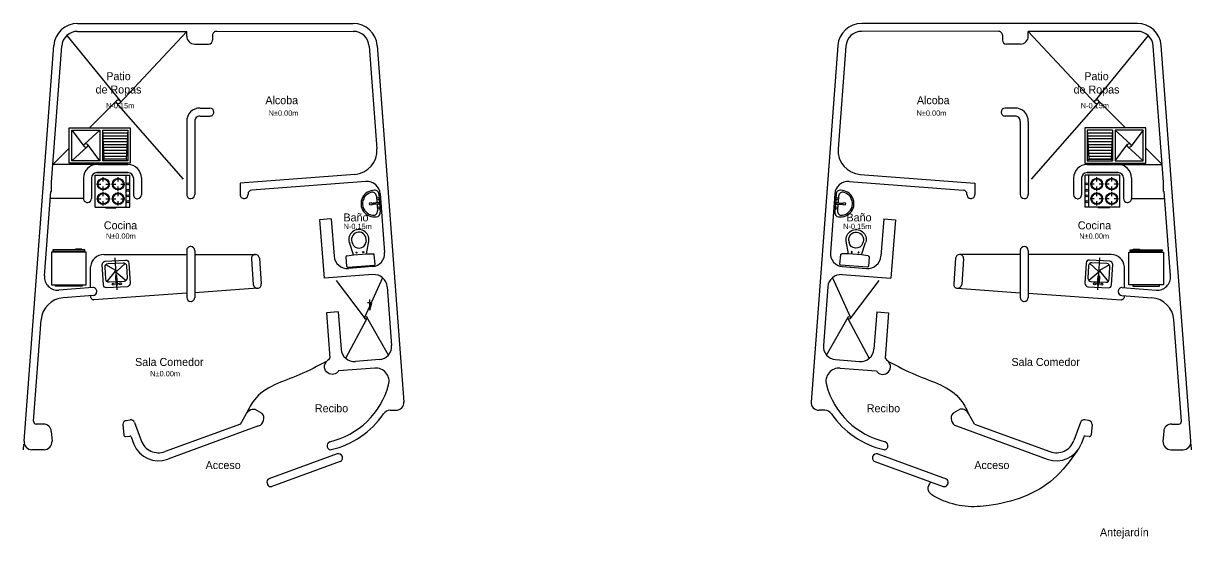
# Model space of a CAD drawing. Extents: x 132.5 to 215, y 54.5 to 129.7.
# Drawn here: x 139.1 to 160.99, y 54.49 to 64.16 of the extents above; entities that cross this region are included whole.
import ezdxf

# ---------------------------------------------------------------- set-up
doc = ezdxf.new("R2010")
doc.units = 0
doc.header["$LTSCALE"] = 0.06
doc.header["$MEASUREMENT"] = 0
doc.linetypes.add('ACAD_ISO02W100', pattern=[15, 12, -3])
doc.layers.get('0').update_dxf_attribs({"linetype": 'CONTINUOUS'})
for name, color, linetype in [('COTAS', 7, 'CONTINUOUS'), ('L01', 21, 'CONTINUOUS'), ('L02', 2, 'CONTINUOUS'), ('L025', 4, 'CONTINUOUS'), ('PROY', 9, 'ACAD_ISO02W100')]:
    doc.layers.add(name, color=color, linetype=linetype)
doc.styles.add('STYLE3', font='stylu.ttf')

# ---------------------------------------------------------------- blocks, each defined once
blk = doc.blocks.new('S-ROY-P')
for p, q in [((-0.2669999999999999, -0.03000000000000003), (-0.2669999999999999, -0.2018748631191696)), ((0.2470000000000001, -0.01000000000000001), (-0.2469999999999999, -0.01000000000000001)), ((0.2670000000000001, -0.2018748631191696), (0.2670000000000001, -0.03000000000000003)), ((-0.125, -0.234), (-0.2489623169017234, -0.2217783631223653)), ((-0.125, -0.234), (-0.1825178239378542, -0.4669306762310496)), ((0.125, -0.234), (-0.125, -0.234)), ((0.2489623169017237, -0.2217783631223653), (0.125, -0.234)), ((0.125, -0.234), (0.1825178239378538, -0.4669306762310498)), ((-0.1339758494862973, -0.478917198510026), (-0.1261226639662529, -0.4474869291554154)), ((0.1339758494862975, -0.478917198510026), (0.1261226639662532, -0.4474869291554154)), ((0.1261226639662525, -0.4474869291554155), (0.1261226611709769, -0.4474869179680743))]:
    blk.add_line(p, q)
for centre in [(-0.06499999999999972, -0.27), (0.06499999999999995, -0.27)]:
    blk.add_circle(centre, 0.01000000000000001)
for centre, radius, start, end in [((-0.2469999999999999, -0.03000000000000003), 0.02, 90, 180), ((-0.2469999999999999, -0.2018748631191696), 0.02, 180, 264.3693172423647), ((0.2470000000000001, -0.03000000000000003), 0.02, 0, 90), ((0.2470000000000001, -0.2018748631191696), 0.02, 275.6306827576353, 0), ((-2.220446049250313e-16, -0.479), 0.13, 90, 165.9712798204819), ((4.440892098500626e-16, -0.479), 0.13, 14.02872017951817, 90), ((-2.220446049250313e-16, -0.512), 0.1879999999999998, 166.1293684054919, 13.87063159450796), ((-2.220446049250313e-16, -0.512), 0.1379999999999998, 166.1293684054919, 270), ((4.440892098500626e-16, -0.512), 0.1379999999999998, 270.0000000000001, 13.8706315945081)]:
    blk.add_arc(centre, radius, start, end)
blk = doc.blocks.new('NEVERAP1')
for points in [[(-0.7845121450490993, 0.2830649351539343), (-0.800211414808075, 0.2830649351539343), (-0.800211414808075, 0.1454626379580901), (-0.7845121450490993, 0.1454626379580901)], [(-0.03305464811052161, 0.285092355238028), (0, 0.285092355238028), (0, -0.285092355238028), (-0.03305464811052872, -0.285092355238028)]]:
    blk.add_lwpolyline(points)
for points in [[(-0.7527613656146528, 0.3465921785283115), (-0.7845121450490993, 0.3465921785283115), (-0.7845121450490993, -0.3434078214716862), (-0.7527613656146528, -0.3434078214716862)], [(-0.03305464811052161, 0.3765921785283126), (-0.7347574039623694, 0.3765921785283126), (-0.7347574039623694, -0.3734078214716874), (-0.03305464811052161, -0.3734078214716874)]]:
    blk.add_lwpolyline(points, close=True)

msp = doc.modelspace()

# ---------------------------------------------------------------- hatches: boundary and pattern name
at = {"layer": 'L01'}
h = msp.add_hatch(dxfattribs=at)
h.set_pattern_fill('LINE', color=256, scale=0.01715377927859978, angle=1.90833280887811e-13, style=0)
h.set_pattern_definition([(1.895225444858798e-13, (26.17730833459352, 244.6143273216601), (-1.801531222523378e-16, 0.0544632492095543), [])])
h.paths.add_polyline_path([(141.0541975000488, 62.15585337445403), (140.5777036311987, 62.15585337445402), (140.6062932633298, 61.61265036396504), (141.0256078679178, 61.61265036396502)])
h = msp.add_hatch(dxfattribs=at)
h.set_pattern_fill('LINE', color=256, scale=0.01715377927859978, angle=1.90833280887811e-13, style=0)
h.set_pattern_definition([(179.9999999999998, (273.9141474500194, 244.6143273216601), (1.801531222523378e-16, 0.0544632492095543), [])])
h.paths.add_polyline_path([(159.0658479166952, 61.61265036396503), (159.4851625212832, 61.61265036396503), (159.5137521534141, 62.15585337445401), (159.0372582845642, 62.15585337445404)])

# ---------------------------------------------------------------- linework, layer by layer
at = {"layer": 'COTAS'}
for p, q in [((145.6278285529098, 58.91619252878137), (145.5476136319254, 58.91619252878137)), ((145.5889365011152, 58.77772635159123), (145.5889365011152, 58.97935297075604)), ((145.5889365011152, 58.77772635159123), (145.6278285529098, 58.91619252878137))]:
    msp.add_line(p, q, dxfattribs=at)
at = {"layer": 'L01'}
for p, q in [((142.1583542811805, 64.01141134494905), (140.8981741453518, 62.66070840135662)), ((157.9331015034325, 64.01141134494905), (159.1932816392611, 62.66070840135662)), ((139.9106718279933, 63.93133303026197), (140.9059669021552, 62.71522686951879)), ((160.1807839566197, 63.93133303026197), (159.1854888824577, 62.71522686951879)), ((140.3385342490619, 62.20350276133901), (140.8557933318673, 62.72258563176882)), ((142.0983542811804, 61.23584390287009), (140.8449793635602, 62.67184177137423)), ((157.9931015034325, 61.23584390287009), (159.2464764210527, 62.67184177137423)), ((159.7529215355511, 62.20350276133901), (159.2356624527456, 62.72258563176882)), ((140.0059109885788, 62.15585337445403), (140.2391194155052, 61.84808616659218)), ((140.5300542443138, 62.15585337445403), (140.2436891535356, 61.89681310845631)), ((140.5777036311988, 62.15585337445403), (140.6062932633298, 61.61265036396504)), ((141.0541975000488, 62.15585337445403), (141.0256078679178, 61.61265036396509)), ((159.0372582845642, 62.15585337445403), (159.0658479166952, 61.61265036396509)), ((159.5137521534142, 62.15585337445403), (159.4851625212832, 61.61265036396504)), ((159.5614015402992, 62.15585337445403), (159.8477666310774, 61.89681310845631)), ((160.0855447960342, 62.15585337445403), (159.8523363691077, 61.84808616659218)), ((139.6488744824759, 61.51141134494912), (139.9582616016938, 61.82188932253548)), ((140.0059109885788, 61.58406073183404), (140.292276079357, 61.84310099783173)), ((140.5300542443138, 61.58406073183404), (140.2968458173874, 61.89182793969589)), ((159.5614015402992, 61.58406073183404), (159.7946099672256, 61.89182793969589)), ((160.0855447960342, 61.58406073183404), (159.799179705256, 61.84310099783173)), ((160.442581302137, 61.51141134494912), (160.1331941829191, 61.82188932253548)), ((141.0256078679178, 61.61265036396502), (140.5777036311988, 61.61265036396504)), ((140.6062932633298, 61.61265036396504), (140.5777036311988, 61.58406073183404)), ((141.0256078679178, 61.61265036396509), (141.0541975000488, 61.58406073183401)), ((159.0658479166952, 61.61265036396509), (159.0372582845642, 61.58406073183401)), ((159.0658479166952, 61.61265036396502), (159.5137521534142, 61.61265036396504)), ((159.4851625212832, 61.61265036396504), (159.5137521534142, 61.58406073183404)), ((140.5083542811805, 61.51141134494905), (139.6488744824759, 61.51141134494905)), ((159.5831015034325, 61.51141134494905), (160.442581302137, 61.51141134494905)), ((140.4412128679895, 61.31141134494904), (141.0912128679895, 61.31141134494904)), ((140.4412128679895, 60.71141134494904), (140.4412128679895, 61.31141134494904)), ((140.4684764206306, 61.14613656632002), (140.5484764206306, 61.14613656632002)), ((140.5954353665666, 61.19309551225597), (140.5954353665666, 61.27309551225601)), ((140.5954353665666, 61.01917762038403), (140.5954353665666, 61.09917762038408)), ((140.6423943125025, 61.14613656632002), (140.7223943125026, 61.14613656632002)), ((140.7480361590832, 61.14613656632002), (140.8280361590832, 61.14613656632002)), ((140.8749951050192, 61.19309551225597), (140.8749951050192, 61.27309551225601)), ((140.8749951050192, 61.01917762038403), (140.8749951050192, 61.09917762038407)), ((140.9219540509552, 61.14613656632002), (141.0019540509552, 61.14613656632002)), ((141.0210837059061, 60.71141134494904), (141.0210837059061, 61.31141134494904)), ((141.0912128679895, 60.71141134494904), (141.0912128679895, 61.31141134494904)), ((159.0002429166234, 60.71141134494904), (159.0002429166234, 61.31141134494904)), ((159.6502429166234, 61.31141134494904), (159.0002429166234, 61.31141134494904)), ((159.0703720787068, 60.71141134494904), (159.0703720787068, 61.31141134494904)), ((159.1695017336577, 61.14613656632002), (159.0895017336577, 61.14613656632002)), ((159.2164606795937, 61.19309551225597), (159.2164606795937, 61.27309551225601)), ((159.2164606795937, 61.01917762038403), (159.2164606795937, 61.09917762038407)), ((159.3434196255297, 61.14613656632002), (159.2634196255297, 61.14613656632002)), ((159.4490614721104, 61.14613656632002), (159.3690614721104, 61.14613656632002)), ((159.4960204180464, 61.19309551225597), (159.4960204180464, 61.27309551225601)), ((159.4960204180464, 61.01917762038403), (159.4960204180464, 61.09917762038408)), ((159.6229793639824, 61.14613656632002), (159.5429793639824, 61.14613656632002)), ((159.6502429166234, 60.71141134494904), (159.6502429166234, 61.31141134494904)), ((140.2240628679896, 60.87527116406282), (139.6011639689094, 60.87527116406282)), ((140.5954353665666, 60.91860930738426), (140.5954353665666, 60.99860930738431)), ((140.8749951050192, 60.91860930738426), (140.8749951050192, 60.99860930738431)), ((145.7146746660993, 60.92003278327138), (145.7238080388013, 60.79825448057834)), ((145.7620921790371, 60.9563383147723), (145.7875207614392, 60.61729054941021)), ((154.3293636055759, 60.9563383147723), (154.3039350231737, 60.61729054941021)), ((154.3767811185137, 60.92003278327138), (154.3676477458117, 60.79825448057834)), ((159.2164606795937, 60.91860930738426), (159.2164606795937, 60.99860930738431)), ((159.4960204180464, 60.91860930738426), (159.4960204180464, 60.99860930738431)), ((159.8673929166233, 60.87527116406282), (160.4902918157035, 60.87527116406282)), ((140.4412128679895, 60.71141134494904), (141.0912128679895, 60.71141134494904)), ((140.4684764206306, 60.87165036144831), (140.5484764206306, 60.87165036144831)), ((140.5954353665666, 60.74469141551231), (140.5954353665666, 60.82469141551236)), ((140.6279000704145, 60.71141134494904), (140.6459360169967, 60.69818967050323)), ((140.6423943125025, 60.87165036144831), (140.7223943125026, 60.87165036144831)), ((140.6459360169967, 60.69818967050323), (140.829902672135, 60.69818967050323)), ((140.7480361590832, 60.87165036144831), (140.8280361590832, 60.87165036144831)), ((140.8479386187172, 60.71141134494904), (140.829902672135, 60.69818967050323)), ((140.8749951050192, 60.74469141551231), (140.8749951050192, 60.82469141551236)), ((140.9219540509552, 60.87165036144831), (141.0019540509552, 60.87165036144831)), ((145.7456647860841, 60.80167655123179), (145.6573097587383, 60.78784296738458)), ((145.7482076443243, 60.76777177469559), (145.6587776203153, 60.7682714796912)), ((145.7260849706862, 60.76789538877996), (145.7352183433881, 60.64611708608699)), ((154.3432481402886, 60.76777177469559), (154.4326781642977, 60.7682714796912)), ((154.3457909985289, 60.80167655123179), (154.4341460258747, 60.78784296738458)), ((154.3653708139268, 60.76789538877996), (154.3562374412248, 60.64611708608699)), ((159.6502429166234, 60.71141134494904), (159.0002429166234, 60.71141134494904)), ((159.1695017336577, 60.87165036144831), (159.0895017336577, 60.87165036144831)), ((159.2164606795937, 60.74469141551231), (159.2164606795937, 60.82469141551236)), ((159.2435171658958, 60.71141134494904), (159.261553112478, 60.69818967050323)), ((159.4455197676163, 60.69818967050323), (159.261553112478, 60.69818967050323)), ((159.3434196255297, 60.87165036144831), (159.2634196255297, 60.87165036144831)), ((159.4490614721104, 60.87165036144831), (159.3690614721104, 60.87165036144831)), ((159.4635557141985, 60.71141134494904), (159.4455197676163, 60.69818967050323)), ((159.4960204180464, 60.74469141551231), (159.4960204180464, 60.82469141551236)), ((159.6229793639824, 60.87165036144831), (159.5429793639824, 60.87165036144831)), ((140.6068440168648, 59.82460727803429), (142.1583542811805, 59.82460727803424)), ((142.3083542811804, 59.82460727803424), (143.4458564723766, 59.82460727803424)), ((157.7831015034325, 59.82460727803424), (156.6455993122363, 59.82460727803424)), ((159.4846117677481, 59.82460727803429), (157.9331015034325, 59.82460727803424)), ((140.3573927410725, 59.20111971724343), (140.3575441893927, 59.59330476509471)), ((140.8327385545465, 59.52658431986844), (140.6439846716822, 59.63352710556249)), ((140.8534066759848, 59.16045986099591), (140.8195898670281, 59.75950612250831)), ((140.8499532753265, 59.51120932382834), (141.0082575284733, 59.6540907020619)), ((159.2415025092864, 59.51120932382834), (159.0831982561397, 59.6540907020619)), ((159.2380491086282, 59.16045986099591), (159.2718659175849, 59.75950612250831)), ((159.2587172300664, 59.52658431986844), (159.4474711129308, 59.63352710556249)), ((159.7340630435405, 59.20111971724343), (159.7339115952202, 59.59330476509471)), ((140.8173635585064, 59.50936959908842), (140.6617302007685, 59.3191747705641)), ((140.8345782792864, 59.49399460304832), (141.0260030575596, 59.3397383670635)), ((140.8590055669688, 59.28965983444893), (140.8516826110801, 59.41938198989999)), ((145.8313724633477, 59.38781795655738), (145.4915821380428, 58.64233440808381)), ((154.2600833212653, 59.38781795655738), (154.5998736465702, 58.64233440808381)), ((159.2568775053265, 59.49399460304832), (159.0654527270533, 59.3397383670635)), ((159.2324502176442, 59.28965983444893), (159.2397731735329, 59.41938198989999)), ((159.2740922261065, 59.50936959908842), (159.4297255838444, 59.3191747705641)), ((143.4873530643254, 59.19151370337083), (142.3083542811804, 59.108768624653)), ((144.9596510097412, 59.33569929063219), (145.5010482170389, 58.61835672675593)), ((155.1318047748717, 59.33569929063219), (154.5904075675741, 58.61835672675593)), ((156.6041027202876, 59.19151370337083), (157.7831015034325, 59.108768624653)), ((142.1583542811805, 59.09824125008303), (140.4202912610201, 58.97625964715381)), ((157.9331015034325, 59.09824125008303), (159.6711645235928, 58.97625964715381)), ((145.1387807596384, 57.87823780207997), (145.5327885677651, 58.61947284827895)), ((145.9400836461967, 57.9383355185718), (145.5373131105916, 58.65166211219918)), ((154.1513721384163, 57.9383355185718), (154.5541426740213, 58.65166211219918)), ((154.9526750249745, 57.87823780207997), (154.5586672168478, 58.61947284827895))]:
    msp.add_line(p, q, dxfattribs=at)
for points in [[(139.9582616016938, 61.53641134494903), (139.9582616016938, 62.20350276133901), (141.1018468869338, 62.20350276133901), (141.1018468869338, 61.53641134494903)], [(160.1331941829191, 61.53641134494903), (160.1331941829191, 62.20350276133901), (158.9896088976792, 62.20350276133901), (158.9896088976792, 61.53641134494903)]]:
    msp.add_lwpolyline(points, close=True, dxfattribs=at)
for points in [[(140.5300542443138, 61.58406073183404), (140.0059109885788, 61.58406073183404), (140.0059109885788, 62.15585337445403), (140.5300542443138, 62.15585337445403)], [(140.5300542443138, 62.15585337445403), (140.5300542443138, 61.58406073183404)], [(140.5777036311988, 62.15585337445403), (141.0541975000488, 62.15585337445403), (141.0541975000488, 61.58406073183401), (140.5777036311988, 61.58406073183404)], [(140.5777036311988, 62.15585337445403), (140.5777036311988, 61.58406073183404)], [(159.5137521534142, 62.15585337445403), (159.0372582845642, 62.15585337445403), (159.0372582845642, 61.58406073183401), (159.5137521534142, 61.58406073183404)], [(159.5137521534142, 62.15585337445403), (159.5137521534142, 61.58406073183404)], [(159.5614015402992, 61.58406073183404), (160.0855447960342, 61.58406073183404), (160.0855447960342, 62.15585337445403), (159.5614015402992, 62.15585337445403)], [(159.5614015402992, 62.15585337445403), (159.5614015402992, 61.58406073183404)], [(140.8259797806514, 59.41793103734073), (140.83330273654, 59.28820888188967)], [(159.2654760039616, 59.41793103734073), (159.2581530480729, 59.28820888188967)]]:
    msp.add_lwpolyline(points, dxfattribs=at)
for points in [[(141.040286591384, 59.22108903895824), (140.6608906257595, 59.19967172661899, -0.4142135623730951), (140.5976043187125, 59.25619467187455), (140.5761870063733, 59.63559063749908, -0.4142135623730951), (140.6327099516289, 59.69887694454599), (141.0121059172534, 59.72029425688524, -0.4142135623730951), (141.0753922243003, 59.66377131162967), (141.0968095366395, 59.28437534600515, -0.4142135623730951)], [(159.051169193229, 59.22108903895824), (159.4305651588535, 59.19967172661899, 0.4142135623730951), (159.4938514659004, 59.25619467187455), (159.5152687782397, 59.63559063749908, 0.4142135623730951), (159.4587458329841, 59.69887694454599), (159.0793498673596, 59.72029425688524, 0.4142135623730951), (159.0160635603127, 59.66377131162967), (158.9946462479734, 59.28437534600515, 0.4142135623730951)]]:
    msp.add_lwpolyline(points, format="xyb", close=True, dxfattribs=at)
for points in [[(140.8320056853522, 59.31118543375892), (140.7050796395471, 59.30402032128198, -0.4142135623730951), (140.6417933325001, 59.36054326653755), (140.6288302224001, 59.59017766678397, -0.4142135623730951), (140.6853531676556, 59.65346397383088), (140.9649080896947, 59.66924515134401, -0.4142135623730951), (141.0281943967417, 59.61272220608845), (141.0411575068417, 59.38308780584202, -0.414213562373096), (140.9846345615862, 59.31980149879512)], [(159.2594500992607, 59.31118543375892), (159.3863761450659, 59.30402032128198, 0.4142135623730951), (159.4496624521128, 59.36054326653755), (159.4626255622129, 59.59017766678397, 0.4142135623730951), (159.4061026169573, 59.65346397383088), (159.1265476949182, 59.66924515134401, 0.4142135623730951), (159.0632613878713, 59.61272220608845), (159.0502982777712, 59.38308780584202, 0.414213562373096), (159.1068212230268, 59.31980149879512)], [(140.9846345615862, 59.31980149879512), (140.857708515781, 59.31263638631818, -0.4142135623730951)], [(159.1068212230268, 59.31980149879512), (159.233747268832, 59.31263638631818, 0.4142135623730951)]]:
    msp.add_lwpolyline(points, format="xyb", dxfattribs=at)
for centre, radius in [((140.8768707623111, 62.69156963709042), 0.0375), ((159.2145850223019, 62.69156963709042), 0.0375), ((140.2679826164463, 61.86995705314402), 0.03621353403259953), ((159.8234731681667, 61.86995705314402), 0.03621353403259953), ((140.5954353665666, 61.14613656632002), 0.110028208571389), ((140.5954353665666, 61.14613656632002), 0.09695894593602539), ((140.8749951050192, 61.14613656632002), 0.110028208571389), ((140.8749951050192, 61.14613656632002), 0.09695894593602539), ((141.0571555990705, 61.15054379113529), 0.02164313589861955), ((159.0343001855424, 61.15054379113529), 0.02164313589861955), ((159.2164606795937, 61.14613656632002), 0.110028208571389), ((159.2164606795937, 61.14613656632002), 0.09695894593602539), ((159.4960204180464, 61.14613656632002), 0.110028208571389), ((159.4960204180464, 61.14613656632002), 0.09695894593602539), ((140.5954353665666, 60.87165036144831), 0.110028208571389), ((140.5954353665666, 60.87165036144831), 0.09695894593602539), ((140.8749951050192, 60.87165036144831), 0.110028208571389), ((140.8749951050192, 60.87165036144831), 0.09695894593602539), ((141.0571555990705, 61.0314315587978), 0.02164313589861955), ((141.0571555990705, 60.92565816323123), 0.02164313589861955), ((145.7432368093456, 60.87132332201843), 0.022), ((154.3482189752674, 60.87132332201843), 0.022), ((159.0343001855424, 61.0314315587978), 0.02164313589861955), ((159.0343001855424, 60.92565816323123), 0.02164313589861955), ((159.2164606795937, 60.87165036144831), 0.110028208571389), ((159.2164606795937, 60.87165036144831), 0.09695894593602539), ((159.4960204180464, 60.87165036144831), 0.110028208571389), ((159.4960204180464, 60.87165036144831), 0.09695894593602539), ((141.0571555990705, 60.81559470517448), 0.02164313589861955), ((145.6093499816468, 60.77440519544691), 0.025), ((145.7561954093944, 60.69854198803379), 0.022), ((154.3352603752185, 60.69854198803379), 0.022), ((154.4821058029661, 60.77440519544691), 0.025), ((159.0343001855424, 60.81559470517448), 0.02164313589861955), ((140.8336584169164, 59.51028946145838), 0.01632080137075054), ((159.2577973676965, 59.51028946145838), 0.01632080137075054), ((140.7804435634072, 59.26874546600546), 0.02025267549388587), ((140.913719396304, 59.27626903082705), 0.02025267549388587), ((159.1777363883089, 59.27626903082705), 0.02025267549388587), ((159.3110122212057, 59.26874546600546), 0.02025267549388587), ((145.516239838149, 58.63821156616714), 0.025), ((154.5752159464639, 58.63821156616714), 0.025)]:
    msp.add_circle(centre, radius, dxfattribs=at)
for centre, radius, start, end in [((145.6758252054048, 60.77939083722877), 0.2507407407407384, 89.88395700528994, 278.6943496523456), ((145.6758252054048, 60.77939083722877), 0.2207407407407384, 106.9054640629527, 261.6728425946918), ((145.6348987213082, 60.91404958741205), 0.08, 4.289153328814653, 106.9054640629587), ((145.6348987213082, 60.91404958741205), 0.08, 4.289153328814653, 106.9054640629367), ((145.682316234246, 60.95035511891297), 0.08, 4.289153328814653, 94.28915332882322), ((154.409139550367, 60.95035511891297), 0.08, 85.7108466711768, 175.7108466711854), ((154.4565570633047, 60.91404958741205), 0.08, 73.09453593706337, 175.7108466711854), ((154.4565570633048, 60.91404958741205), 0.08, 73.09453593704129, 175.7108466711854), ((154.4156305792082, 60.77939083722877), 0.2507407407407384, 261.3056503476544, 90.11604299471006), ((154.4156305792082, 60.77939083722877), 0.2207407407407384, 278.3271574053082, 73.0945359370473), ((145.6588326303968, 60.77811639410316), 0.00984506809967911, 98.89845293510712, 269.6798537225355), ((145.7469362152042, 60.78472416296369), 0.01699999999999591, 265.0705541161905, 103.5077525414388), ((154.3445195694088, 60.78472416296369), 0.01699999999999591, 76.49224745856121, 274.9294458838095), ((154.4326231542161, 60.77811639410316), 0.00984506809967911, 270.3201462774645, 81.10154706489288), ((145.655442398597, 60.64013389022767), 0.08, 261.6728425946927, 4.289153328814653), ((145.7077448166481, 60.61130735355088), 0.08, 274.2891533288147, 4.289153328814653), ((154.3837109679648, 60.61130735355088), 0.08, 175.7108466711854, 265.7108466711853), ((154.4360133860159, 60.64013389022767), 0.08, 175.7108466711854, 278.3271574053073), ((140.6068440168648, 59.57460727803429), 0.25, 89.99999999999889, 175.7108466711816), ((159.4846117677481, 59.57460727803429), 0.25, 4.289153328818443, 90.0000000000011), ((140.8388311958657, 59.41865651362036), 0.01287187588677918, 3.230979514249491, 183.2309795142495), ((159.2526245887472, 59.41865651362036), 0.01287187588677918, 356.7690204857505, 176.7690204857505), ((140.8470354199222, 59.27332317492668), 0.02025267549388587, 132.6928236355896, 53.76913539291133), ((159.2444203646908, 59.27332317492668), 0.02025267549388587, 126.2308646070887, 47.30717636441043), ((140.4224551228279, 59.043681062392), 0.06745613041560765, 173.9946332825962, 268.1617471866135), ((159.6690006617851, 59.043681062392), 0.06745613041560765, 271.8382528133865, 6.005366717403814)]:
    msp.add_arc(centre, radius, start, end, dxfattribs=at)
for points in [[(144.7804033780538, 57.81963177021916), (144.2655807197397, 57.56714840560512), (143.4268669174091, 57.09900804250306), (143.2798204616679, 56.84465554205234)], [(155.3110524065591, 57.81963177021916), (155.8258750648732, 57.56714840560512), (156.6645888672038, 57.09900804250306), (156.8116353229451, 56.84465554205234)], [(158.8498736975561, 56.14300614869266), (158.4077487860625, 55.61556774674962), (157.1991148613283, 55.11425529079317), (156.2764525728109, 55.2328453528266), (156.055229192997, 55.42690177057038), (156.1038202340618, 55.55971107126122)]]:
    msp.add_spline(points, degree=3, dxfattribs=at)
at = {"layer": 'L02'}
for p, q in [((140.1147170492779, 64.16141134494903), (145.2796893488719, 64.16141134494903)), ((159.9767387353351, 64.16141134494903), (154.811766435741, 64.16141134494903)), ((140.1147170492779, 64.01141134494905), (142.1583542811806, 64.01141134494902)), ((142.1583542811806, 63.9220835105759), (142.1583542811806, 64.01141134494904)), ((142.7182380891636, 64.01183144846581), (145.2796893488719, 64.011411344949)), ((157.3732176954494, 64.01183144846581), (154.811766435741, 64.011411344949)), ((159.9767387353351, 64.01141134494905), (157.9331015034324, 64.01141134494902)), ((157.9331015034324, 63.9220835105759), (157.9331015034324, 64.01141134494904)), ((139.1092945859926, 56.32262983718523), (139.6659773598281, 63.74506682165774)), ((139.6240628679896, 61.18058981846387), (139.8155572563113, 63.73384832942155)), ((142.3079341776638, 63.77250361409263), (142.5686581926803, 63.77250361409257)), ((142.643448140922, 63.93704150022411), (142.6434481409219, 63.8472935623342)), ((145.5788491418384, 63.73384832942149), (145.723157946729, 61.80973093088208)), ((145.7284290383218, 63.74506682165774), (146.2299988581464, 57.05185211198288)), ((154.3630267462911, 63.74506682165774), (153.8614569264665, 57.05185211198288)), ((154.5126066427745, 63.73384832942149), (154.3682978378839, 61.80973093088208)), ((157.4480076436909, 63.93704150022411), (157.4480076436911, 63.8472935623342)), ((157.7835216069491, 63.77250361409263), (157.5227975919327, 63.77250361409257)), ((160.4673929166234, 61.18058981846387), (160.2758985283016, 63.73384832942155)), ((160.9821611986203, 56.32262983718523), (160.4254784247849, 63.74506682165774)), ((142.4083542811805, 62.5725036140926), (142.593448140922, 62.57250361409257)), ((142.4083542811805, 62.42250361409259), (142.593448140922, 62.42250361409256)), ((142.668448140922, 62.49750361409257), (142.668448140922, 62.49750361409257)), ((157.423007643691, 62.49750361409257), (157.423007643691, 62.49750361409257)), ((157.6831015034324, 62.5725036140926), (157.498007643691, 62.57250361409257)), ((157.6831015034324, 62.42250361409259), (157.498007643691, 62.42250361409256)), ((142.1583542811805, 62.3225036140926), (142.1583542811805, 60.94916875786571)), ((142.3083542811804, 62.3225036140926), (142.3083542811804, 60.95193552236206)), ((157.7831015034325, 62.3225036140926), (157.7831015034325, 60.95193552236206)), ((157.9331015034325, 62.3225036140926), (157.9331015034325, 60.94916875786571)), ((141.0583542811804, 61.51141134494905), (140.4740628679896, 61.51141134494905)), ((141.0583542811804, 61.36141134494902), (140.4740628679896, 61.36141134494902)), ((140.4740628679896, 61.36141134494902), (141.0583542811804, 61.36141134494902)), ((140.5083542811805, 61.51141134494905), (141.0583542811804, 61.51141134494905)), ((145.3080737339879, 61.32733576472354), (143.1583542811805, 61.16610680576302)), ((154.7833820506251, 61.32733576472354), (156.9331015034325, 61.16610680576302)), ((159.5831015034325, 61.51141134494905), (159.0331015034325, 61.51141134494905)), ((159.0331015034325, 61.51141134494905), (159.6173929166233, 61.51141134494905)), ((159.6173929166233, 61.36141134494902), (159.0331015034325, 61.36141134494902)), ((159.0331015034325, 61.36141134494902), (159.6173929166233, 61.36141134494902)), ((139.6240628679896, 61.0078298954205), (139.6240628679896, 61.18058981846416)), ((140.2240628679896, 61.26141134494905), (140.2240628679896, 60.87527116406282)), ((140.3740628679896, 61.26141134494911), (140.3740628679896, 60.87527116406282)), ((141.1583542811805, 61.26141134494911), (141.1583542811805, 60.94652116406262)), ((141.3083542811804, 61.26141134494905), (141.3083542811804, 60.94652116406262)), ((143.1583542811805, 61.16610680576302), (143.1583542811805, 60.95193552236201)), ((145.5187320882018, 61.19271385788862), (143.3777450350623, 61.03213982890314)), ((154.5727236964111, 61.19271385788862), (156.7137107495506, 61.03213982890314)), ((156.9331015034325, 61.16610680576302), (156.9331015034325, 60.95193552236201)), ((158.7831015034325, 61.26141134494905), (158.7831015034325, 60.94652116406262)), ((158.9331015034325, 61.26141134494911), (158.9331015034325, 60.94652116406262)), ((159.7173929166234, 61.26141134494911), (159.7173929166234, 60.87527116406282)), ((159.8673929166233, 61.26141134494905), (159.8673929166233, 60.87527116406282)), ((160.4673929166234, 61.0078298954205), (160.4673929166234, 61.18058981846416)), ((139.4923439946837, 59.4243381743867), (139.6111058737613, 61.0078298954205)), ((139.6240628679896, 61.0078298954205), (139.6111058737613, 61.0078298954205)), ((142.2389635272986, 60.87437880962408), (142.2389635272986, 60.87437880962413)), ((143.2389635272986, 60.87714557412038), (143.2389635272986, 60.87714557412043)), ((143.3083542811804, 60.95734988066151), (143.3083542811804, 60.95193552236201)), ((145.7867294027343, 60.96211151747688), (145.8689983458002, 59.86519227659964)), ((154.3047263818786, 60.96211151747688), (154.2224574388128, 59.86519227659964)), ((156.7831015034325, 60.95734988066151), (156.7831015034325, 60.95193552236201)), ((156.8524922573144, 60.87714557412038), (156.8524922573144, 60.87714557412043)), ((157.8524922573144, 60.87437880962408), (157.8524922573144, 60.87437880962413)), ((160.4673929166234, 61.0078298954205), (160.4803499108516, 61.0078298954205)), ((160.5991117899293, 59.4243381743867), (160.4803499108516, 61.0078298954205)), ((140.3046721141076, 60.80048121582119), (140.3046721141077, 60.80048121582119)), ((141.2389635272986, 60.87173121582099), (141.2389635272986, 60.87173121582099)), ((158.8524922573144, 60.87173121582099), (158.8524922573144, 60.87173121582099)), ((159.7867836705053, 60.80048121582119), (159.7867836705052, 60.80048121582119)), ((144.8693060376369, 60.49218134269198), (144.6499221894615, 60.47572755407883)), ((144.6499221894615, 60.47572755407883), (144.7321911325273, 59.37880831320153)), ((144.8693060376369, 60.49218134269198), (144.9216590014061, 59.79414182577004)), ((155.222149746976, 60.49218134269198), (155.1697967832069, 59.79414182577004)), ((155.222149746976, 60.49218134269198), (155.4415335951515, 60.47572755407883)), ((155.4415335951515, 60.47572755407883), (155.3592646520856, 59.37880831320153)), ((142.1583542811805, 59.89960727803422), (142.1583542811805, 59.01938043815129)), ((142.3083542811804, 59.89960727803422), (142.3083542811804, 59.01938043815129)), ((143.4458564723766, 59.82460727803424), (143.4458564723766, 59.82460727803418)), ((156.6455993122363, 59.82460727803424), (156.6455993122363, 59.82460727803418)), ((157.7831015034325, 59.89960727803422), (157.7831015034325, 59.01938043815129)), ((157.9331015034325, 59.89960727803422), (157.9331015034325, 59.01938043815129)), ((143.3710665241349, 59.74399803191606), (143.4073123444695, 59.26072042745595)), ((143.5206464206182, 59.75521652415232), (143.5568922409527, 59.27193891969215)), ((145.6383960053885, 59.59719496206712), (145.1896563159386, 59.56353948535836)), ((154.4530597792244, 59.59719496206712), (154.9017994686743, 59.56353948535836)), ((156.5708093639948, 59.75521652415232), (156.5345635436602, 59.27193891969215)), ((156.720389260478, 59.74399803191606), (156.6841434401435, 59.26072042745595)), ((145.6496144976246, 59.4476150655838), (144.7321911325273, 59.37880831320153)), ((154.4418412869883, 59.4476150655838), (155.3592646520856, 59.37880831320153)), ((140.3999611358207, 59.20431234684956), (139.7603413092162, 59.15634085985418)), ((143.4872638152517, 59.19150743964791), (143.4872638152517, 59.19150743964791)), ((145.9176118121572, 59.21701272517213), (145.999880755223, 58.12009348429483)), ((154.1738439724558, 59.21701272517213), (154.0915750293899, 58.12009348429483)), ((156.6041919693612, 59.19150743964791), (156.6041919693612, 59.19150743964791)), ((159.6914946487922, 59.20431234684956), (160.3311144753967, 59.15634085985418)), ((140.4055703819389, 59.05452239860794), (139.8453939175461, 59.01229852207796)), ((142.2333542811804, 58.9443804381513), (142.2333542811805, 58.9443804381513)), ((157.8581015034326, 58.9443804381513), (157.8581015034324, 58.9443804381513)), ((159.685885402674, 59.05452239860794), (160.2460618670669, 59.01229852207796)), ((145.0001884470599, 58.74708255038716), (144.7808045988843, 58.73062876177401)), ((144.7808045988843, 58.73062876177401), (144.8443535134573, 57.88330990080134)), ((145.0001884470599, 58.74708255038716), (145.0525414108289, 58.04904303346528)), ((155.0912673375531, 58.74708255038716), (155.038914373784, 58.04904303346528)), ((155.0912673375531, 58.74708255038716), (155.3106511857286, 58.73062876177401)), ((155.3106511857286, 58.73062876177401), (155.2471022711557, 57.88330990080134)), ((139.2878177761686, 56.69732192751864), (139.430309704805, 58.59721430933688)), ((160.8036380084443, 56.69732192751864), (160.661146079808, 58.59721430933688)), ((145.7692784148113, 57.85209616976231), (145.3205387253614, 57.81844069305355)), ((154.3221773698016, 57.85209616976231), (154.7709170592515, 57.81844069305355)), ((145.6830679995905, 57.69520910521975), (145.0068297167709, 57.64449123400827)), ((154.4083877850225, 57.69520910521975), (155.084626067842, 57.64449123400827)), ((141.0299013796675, 56.71338915884593), (141.0998276034818, 56.7222209918305)), ((143.1663367889803, 56.6434999402196), (143.2798204616679, 56.84465554205234)), ((143.4379115525158, 56.92296052258136), (143.5686616962484, 56.84944589877129)), ((145.972296221329, 56.90185211198285), (146.0799988581464, 56.90185211198285)), ((154.1191595632839, 56.90185211198285), (154.0114569264665, 56.90185211198285)), ((156.6535442320972, 56.92296052258136), (156.5227940883646, 56.84944589877129)), ((156.9251189956326, 56.6434999402196), (156.811635322945, 56.84465554205234)), ((159.0615544049454, 56.71338915884593), (158.9916281811311, 56.7222209918305)), ((139.4707807434359, 56.6435824301066), (139.337677741663, 56.64358243010655)), ((139.6203606399191, 56.50480092234277), (139.6340234713058, 56.32262983718526)), ((140.9645094303309, 56.6333710583046), (140.9788898944608, 56.44163153657034)), ((141.1796594274106, 56.67358181518038), (141.3036508251272, 56.33468784498403)), ((143.1663367889803, 56.6434999402196), (141.7526005048458, 56.12625515781467)), ((143.5068527394381, 56.60836037938036), (141.8041398603921, 55.98538750776736)), ((156.5846030451749, 56.60836037938036), (158.2873159242208, 55.98538750776736)), ((156.9251189956326, 56.6434999402196), (158.3388552797672, 56.12625515781467)), ((158.9117963572023, 56.67358181518038), (158.7878049594857, 56.33468784498403)), ((159.126946354282, 56.6333710583046), (159.1125658901522, 56.44163153657034)), ((160.4710951446938, 56.50480092234277), (160.4574323133071, 56.32262983718526)), ((160.6206750411771, 56.6435824301066), (160.7537780429499, 56.64358243010655)), ((141.0181776031292, 56.40952505269459), (141.0925763833318, 56.41892177920379)), ((141.1191829393919, 56.40271978695561), (141.1678970714017, 56.26976831789305)), ((158.9722728452211, 56.40271978695561), (158.9235587132113, 56.26976831789305)), ((159.0732781814837, 56.40952505269459), (158.9988794012811, 56.41892177920379)), ((139.4844435748226, 56.16141134494903), (139.2588744824759, 56.16141134494903)), ((144.9805185419282, 56.08270232925155), (143.6998624750277, 55.6141477083555)), ((144.794498131746, 56.21722144822432), (144.8030438210091, 56.19408637900806)), ((155.1109372426847, 56.08270232925155), (156.3915933095853, 55.6141477083555)), ((155.296957652867, 56.21722144822432), (155.2884119636039, 56.19408637900806)), ((160.6070122097904, 56.16141134494903), (160.832581302137, 56.16141134494903)), ((145.0320578974744, 55.94183467920412), (143.7538488129957, 55.47417533765012)), ((155.0593978871385, 55.94183467920412), (156.3376069716172, 55.47417533765012)), ((143.6649154329816, 55.53887418217799), (143.6746091282442, 55.51048347468138)), ((156.4265403516313, 55.53887418217799), (156.4168466563688, 55.51048347468138))]:
    msp.add_line(p, q, dxfattribs=at)
for centre, radius, start, end in [((140.1147170492779, 63.71141134494904), 0.45, 89.99999999999984, 175.7108466711812), ((145.2796893488719, 63.71141134494898), 0.45, 4.289153328818946, 89.99999999999984), ((154.811766435741, 63.71141134494898), 0.45, 90.00000000000017, 175.7108466711811), ((159.9767387353351, 63.71141134494904), 0.45, 4.289153328818826, 90.00000000000017), ((140.1147170492779, 63.71141134494904), 0.3, 89.99999999999984, 175.7108466711812), ((142.7182380891636, 63.93704150022418), 0.07478994824163418, 89.99999999999912, 180.0000000000022), ((145.2796893488719, 63.71141134494898), 0.3, 4.289153328818946, 89.99999999999984), ((154.811766435741, 63.71141134494898), 0.3, 90.00000000000017, 175.7108466711811), ((157.3732176954494, 63.93704150022418), 0.07478994824163418, 359.9999999999978, 90.00000000000087), ((159.9767387353351, 63.71141134494904), 0.3, 4.289153328818826, 90.00000000000017), ((142.3079341776638, 63.9220835105759), 0.1495798964832684, 180.0000000000021, 269.9999999999991), ((142.5686581926803, 63.84729356233422), 0.07478994824163418, 269.9999999999915, 359.9999999999541), ((157.5227975919327, 63.84729356233422), 0.07478994824163418, 180.0000000000459, 270.0000000000085), ((157.7835216069491, 63.9220835105759), 0.1495798964832684, 270.0000000000009, 359.9999999999979), ((142.4083542811805, 62.3225036140926), 0.25, 89.9999999999875, 180), ((142.4083542811805, 62.3225036140926), 0.1, 89.9999999999875, 180), ((142.593448140922, 62.49750361409257), 0.075, 0, 89.99999999998981), ((142.593448140922, 62.49750361409257), 0.075, 269.9999999999898, 0), ((157.498007643691, 62.49750361409257), 0.075, 90.00000000001017, 180), ((157.498007643691, 62.49750361409257), 0.075, 180, 270.0000000000102), ((157.6831015034325, 62.3225036140926), 0.25, 7.016477563892661e-15, 90.00000000001249), ((157.6831015034325, 62.3225036140926), 0.1, 7.016477563892661e-15, 90.00000000001249), ((145.2744182572791, 61.77607545417338), 0.45, 274.2891533288191, 4.289153328818819), ((154.8170375273338, 61.77607545417338), 0.45, 175.7108466711812, 265.7108466711809), ((140.4740628679896, 61.26141134494905), 0.25, 90, 179.9999999999977), ((140.4740628679896, 61.26141134494905), 0.1, 90, 179.9999999999977), ((141.0583542811804, 61.26141134494905), 0.25, 2.297015848217625e-12, 90), ((141.0583542811804, 61.26141134494905), 0.1, 2.297015848217625e-12, 90), ((159.0331015034325, 61.26141134494905), 0.25, 90, 179.9999999999977), ((159.0331015034325, 61.26141134494905), 0.1, 90, 179.9999999999977), ((159.6173929166233, 61.26141134494905), 0.25, 2.297015848217625e-12, 90), ((159.6173929166233, 61.26141134494905), 0.1, 2.297015848217625e-12, 90), ((145.5374295752622, 60.94341403041652), 0.25, 4.289153328817928, 94.28915332881874), ((154.5540262093507, 60.94341403041652), 0.25, 85.71084667118127, 175.7108466711821), ((140.2990628679895, 60.87527116406282), 0.075, 179.9999999999983, 274.2891533288101), ((140.2990628679895, 60.87527116406282), 0.075, 274.28915332881, 359.9999999999965), ((141.2333542811804, 60.94652116406262), 0.075, 179.9999999999959, 274.2891533288072), ((141.2333542811804, 60.94652116406262), 0.075, 274.289153328822, 359.9999999999958), ((142.2333542811805, 60.94916875786571), 0.075, 180.0000000000014, 274.2891533288185), ((142.2333125140497, 60.94925547821968), 0.07508960947237354, 274.3159848510915, 2.045394023812658), ((143.2333542811804, 60.95193552236201), 0.075, 180.0000000000014, 274.2891533288185), ((143.2333125140496, 60.95202224271598), 0.07508960947237354, 274.3159848510915, 2.045394023812658), ((143.3833542811804, 60.95734988066151), 0.075, 94.28915332881948, 179.9999999999946), ((156.7081015034326, 60.95734988066151), 0.075, 5.426681654777726e-12, 85.71084667118053), ((156.8581432705634, 60.95202224271598), 0.07508960947237354, 177.9546059761873, 265.6840151489085), ((156.8581015034326, 60.95193552236201), 0.075, 265.7108466711815, 359.9999999999986), ((157.8581432705633, 60.94925547821968), 0.07508960947237354, 177.9546059761873, 265.6840151489085), ((157.8581015034324, 60.94916875786571), 0.075, 265.7108466711815, 359.9999999999986), ((158.8581015034326, 60.94652116406262), 0.075, 180.0000000000042, 265.710846671178), ((158.8581015034326, 60.94652116406262), 0.075, 265.7108466711928, 4.12901534474061e-12), ((159.7923929166234, 60.87527116406282), 0.075, 180.0000000000036, 265.71084667119), ((159.7923929166234, 60.87527116406282), 0.075, 265.7108466711899, 1.737238224280046e-12), ((142.2333542811805, 59.89960727803422), 0.075, 89.99999999999899, 179.999999999999), ((142.2333542811804, 59.89960727803422), 0.075, 5.088887490341627e-13, 89.99999999999895), ((143.4458564723766, 59.74960727803419), 0.075, 90, 184.2891533288154), ((143.4458564723766, 59.74960727803419), 0.075, 4.289153328818946, 90), ((145.1709588288782, 59.81283931283046), 0.25, 184.2891533288181, 274.2891533288201), ((145.6196985183281, 59.84649478953922), 0.25, 274.2891533288189, 4.289153328817852), ((154.4717572662849, 59.84649478953922), 0.25, 175.7108466711822, 265.7108466711811), ((154.9204969557348, 59.81283931283046), 0.25, 265.7108466711799, 355.7108466711819), ((156.6455993122363, 59.74960727803419), 0.075, 90, 175.7108466711811), ((156.6455993122363, 59.74960727803419), 0.075, 355.7108466711846, 90), ((157.8581015034326, 59.89960727803422), 0.075, 90.00000000000105, 179.9999999999995), ((157.8581015034324, 59.89960727803422), 0.075, 1.024793975632218e-12, 90.000000000001), ((139.7416438221558, 59.40564068732628), 0.25, 175.71084667118, 274.2891533288188), ((145.6683119846851, 59.1983152381117), 0.25, 4.289153328819099, 94.28915332881914), ((154.4231437999279, 59.1983152381117), 0.25, 85.71084667118087, 175.7108466711809), ((160.3498119624572, 59.40564068732628), 0.25, 265.7108466711812, 4.289153328819972), ((140.3999611358207, 59.12931234684952), 0.075, 359.9999999999973, 90.0000000001737), ((140.3999611358207, 59.12931234684957), 0.075, 274.2891533288183, 359.9999999999947), ((143.4821022927111, 59.26632967357402), 0.075, 184.2891533288189, 274.0145781376945), ((143.4821022927111, 59.26632967357402), 0.075, 274.0145781376941, 4.289153328819556), ((156.6093534919019, 59.26632967357402), 0.075, 175.7108466711805, 265.9854218623059), ((156.6093534919019, 59.26632967357402), 0.075, 265.9854218623055, 355.7108466711812), ((159.6914946487922, 59.12931234684952), 0.075, 89.99999999982631, 180.0000000000027), ((159.6914946487922, 59.12931234684957), 0.075, 180.0000000000053, 265.7108466711818), ((139.8790493942548, 58.56355883262812), 0.45, 94.28915332881883, 175.710846671182), ((142.2333542811805, 59.01938043815129), 0.075, 179.999999999999, 269.9999999999973), ((142.2333542811805, 59.01938043815129), 0.075, 269.9999999999946, 1.005055279342471e-12), ((157.8581015034324, 59.01938043815129), 0.075, 179.999999999999, 270.0000000000054), ((157.8581015034324, 59.01938043815129), 0.075, 270.0000000000027, 1.024793975632218e-12), ((160.2124063903581, 58.56355883262812), 0.45, 4.289153328818037, 85.7108466711812), ((145.301841238301, 58.06774052052565), 0.25, 184.2891533288191, 274.2891533288196), ((145.7505809277509, 58.10139599723441), 0.25, 274.2891533288196, 4.289153328819874), ((154.340874856862, 58.10139599723441), 0.25, 175.7108466711801, 265.7108466711803), ((154.7896145463119, 58.06774052052565), 0.25, 265.7108466711804, 355.7108466711809), ((145.7017654866509, 57.44590927774765), 0.25, 345.3388183887891, 94.28915332881877), ((154.3896902979621, 57.44590927774765), 0.25, 85.71084667118124, 194.6611816112109), ((144.5113377000818, 57.75735028006777), 1.480493320974332, 282.7750595894169, 345.3388183887892), ((155.5801180845312, 57.75735028006777), 1.480493320974332, 194.6611816112109, 257.2249404105831), ((146.0799988581464, 57.05185211198288), 0.15, 270, 4.289153328819175), ((154.0114569264665, 57.05185211198288), 0.15, 175.7108466711808, 270), ((141.0392993785725, 56.63898030442267), 0.075, 97.19846489015953, 184.2891533287781), ((141.1092256023868, 56.64781213740729), 0.075, 20.09609584949323, 97.19846489017851), ((143.4534938755329, 56.75050689168562), 0.1518306755943468, 290.5371358415008, 40.66539792370753), ((144.498798553411, 57.75485140040261), 1.632471023587843, 283.0449099887446, 325.7571622740963), ((145.972296221329, 56.75185211198287), 0.15, 90, 145.7571622740539), ((154.1191595632839, 56.75185211198287), 0.15, 34.24283772594607, 90), ((155.5926572312019, 57.75485140040261), 1.632471023587843, 214.2428377259037, 256.9550900112554), ((156.63796190908, 56.75050689168562), 0.1518306755943468, 139.3346020762925, 249.4628641584992), ((158.9822301822261, 56.64781213740729), 0.075, 82.80153510982149, 159.9039041505068), ((159.0521564060404, 56.63898030442267), 0.075, 355.7108466712219, 82.80153510984046), ((139.337677741663, 56.69358243010656), 0.05, 175.7108466711822, 270), ((139.4707807434359, 56.49358243010657), 0.15, 4.28915332879513, 90.00000000000306), ((160.6206750411771, 56.49358243010657), 0.15, 89.99999999999696, 175.7108466712049), ((160.7537780429499, 56.69358243010656), 0.05, 270, 4.289153328817808), ((139.2588744824759, 56.31141134494901), 0.15, 175.7108466711809, 270), ((139.4844435748226, 56.31141134494906), 0.15, 269.9999999999996, 4.28915332880518), ((141.0137918703069, 56.44424918475877), 0.035, 184.2891533287764, 277.198464890158), ((141.0957090496335, 56.39411882772934), 0.025, 20.1231052954747, 97.19846489017452), ((141.6323420085712, 56.45494634125861), 0.35, 200.0960958494896, 290.0960958494911), ((144.8648518985185, 56.24320889713572), 0.075, 110.3989300939041, 200.2733466570782), ((155.2266038860944, 56.24320889713572), 0.075, 339.7266533429218, 69.60106990609589), ((158.4591137760417, 56.45494634125861), 0.35, 249.9039041505089, 339.9039041505104), ((158.9957467349795, 56.39411882772934), 0.025, 82.80153510982551, 159.8768947045253), ((159.077663914306, 56.44424918475877), 0.035, 262.8015351098421, 355.7108466712236), ((160.6070122097904, 56.31141134494906), 0.15, 175.7108466711948, 270.0000000000003), ((160.832581302137, 56.31141134494901), 0.15, 270, 4.289153328819107), ((141.6323420085712, 56.45494634125861), 0.5, 201.7375772781879, 290.0960958494911), ((144.8499463321907, 56.21141134494904), 0.05, 200.2733466570983, 290.2733466570829), ((145.0062882197014, 56.01226850422783), 0.075, 20.27334665709841, 110.0960958494945), ((155.0851675649116, 56.01226850422783), 0.075, 69.9039041505055, 159.7266533429016), ((155.2415094524222, 56.21141134494904), 0.05, 249.7266533429171, 339.7266533429017), ((158.4591137760417, 56.45494634125861), 0.5, 249.9039041505089, 338.2624227218121), ((145.0062882197014, 56.01226850422783), 0.075, 290.0960958494943, 20.27334665707545), ((155.0851675649116, 56.01226850422783), 0.075, 159.7266533429245, 249.9039041505057), ((143.7216968479744, 55.55826157270432), 0.06, 108.8519068484059, 198.8519068484054), ((143.7314578565626, 55.52993010954366), 0.06008285544883089, 198.8846308279108, 291.8802529688376), ((156.3599979280504, 55.52993010954366), 0.06008285544883089, 248.1197470311624, 341.1153691720892), ((156.3697589366385, 55.55826157270432), 0.06, 341.1480931515945, 71.14809315159408)]:
    msp.add_arc(centre, radius, start, end, dxfattribs=at)
for points in [[(145.0068297167709, 57.64449123400827), (145.0012003740381, 57.63458555005728), (144.9745521067534, 57.5974337348092), (144.8836363194039, 57.55962107485048), (144.7633257518059, 57.6109732081798), (144.725141511371, 57.73538856541749), (144.7644898840223, 57.79537265960117), (144.7804033780539, 57.81963177021917)], [(155.084626067842, 57.64449123400827), (155.0902554105749, 57.63458555005728), (155.1169036778596, 57.5974337348092), (155.207819465209, 57.55962107485048), (155.3281300328071, 57.6109732081798), (155.3663142732419, 57.73538856541749), (155.3269659005906, 57.79537265960117), (155.3110524065591, 57.81963177021917)]]:
    msp.add_open_spline(points, degree=3, knots=[0.0834302372304293, 0.0834302372304293, 0.0834302372304293, 0.0834302372304293, 0.1181125264198664, 0.2238113328742232, 0.345056001232198, 0.4695595403814369, 0.5541038795834261, 0.5541038795834261, 0.5541038795834261, 0.5541038795834261], dxfattribs=at)
for points in [[(144.8443535134573, 57.88330990080139), (144.8250296498393, 57.86064711110684), (144.8027165139466, 57.84013944066298), (144.7804033780539, 57.81963177021917)], [(155.2471022711557, 57.88330990080139), (155.2664261347736, 57.86064711110684), (155.2887392706663, 57.84013944066298), (155.3110524065591, 57.81963177021917)]]:
    msp.add_open_spline(points, degree=3, dxfattribs=at)
for points in [[(143.2798204616679, 56.84465554205234), (143.3398391345598, 56.90467421494417), (143.4379115525159, 56.92296052258136), (143.4379115700482, 56.92296052009213), (143.4379115849676, 56.92296051797386), (143.4379115525158, 56.92296052258136)], [(156.811635322945, 56.84465554205234), (156.7516166500532, 56.90467421494417), (156.6535442320971, 56.92296052258136), (156.6535442145647, 56.92296052009213), (156.6535441996454, 56.92296051797386), (156.6535442320972, 56.92296052258136)]]:
    msp.add_spline(points, degree=3, dxfattribs=at)
at = {"layer": 'L025'}
for p, q in [((142.2333542811805, 59.97460727803427), (142.2333542811804, 59.97460727803427)), ((157.8581015034324, 59.97460727803427), (157.8581015034326, 59.97460727803427)), ((143.4873530643254, 59.19151370337077), (143.4873530643254, 59.19151370337077)), ((156.6041027202876, 59.19151370337077), (156.6041027202876, 59.19151370337077))]:
    msp.add_line(p, q, dxfattribs=at)
at = {"layer": 'PROY', "ltscale": 0.15}
for p, q in [((139.097203199075, 56.16141134494903), (139.1092945859926, 56.32262983718525)), ((160.994252585538, 56.16141134494903), (160.9821611986203, 56.32262983718525))]:
    msp.add_line(p, q, dxfattribs=at)

# ---------------------------------------------------------------- block references
at = {"layer": 'L01', "rotation": 184.2891533288222}
msp.add_blockref('S-ROY-P', (145.4242614431937, 59.59617699824257), dxfattribs=at)
at = {"layer": 'L01', "xscale": -1, "rotation": 175.7108466711778}
msp.add_blockref('S-ROY-P', (154.6671943414192, 59.59617699824257), dxfattribs=at)
at = {"layer": 'L01', "yscale": 0.8726911144617919, "zscale": 0.8726911144617919}
for p, xscale, rotation in [((139.9480219990153, 59.22966994086475), 0.8726911144617919, 270.0221256500755), ((160.1434337855976, 59.22966994086475), -0.8726911144617919, 89.97787434992455)]:
    msp.add_blockref('NEVERAP1', p, dxfattribs=dict(at, xscale=xscale, rotation=rotation))

# ---------------------------------------------------------------- texts
at = {"layer": 'L025', "attachment_point": 2, "style": 'STYLE3'}
for s, insert, char_height in [('Patio\\Pde Ropas', (140.8802576516921, 63.24501998142934), 0.15), ('Patio\\Pde Ropas', (159.2111981329209, 63.24501998142934), 0.15), ('N-0.15m', (140.9112586128408, 62.66796757096513), 0.1), ('Alcoba', (143.9401792785225, 62.79448196909964), 0.15), ('Alcoba', (156.1512765060905, 62.79448196909964), 0.15), ('N-0.15m', (159.1801971717721, 62.66796757096513), 0.1), ('N±0.00m', (143.9734184546542, 62.5267716168549), 0.1), ('N±0.00m', (156.1180373299588, 62.5267716168549), 0.1), ('Cocina', (140.9184138541025, 60.44738862223994), 0.15), ('Baño', (145.3314151903909, 60.59536069428945), 0.15), ('Baño', (154.760040594222, 60.59536069428945), 0.15), ('Cocina', (159.1730419305105, 60.44738862223994), 0.15), ('N±0.00m', (140.924398581193, 60.22010293703045), 0.1), ('N-0.15m', (145.364123695305, 60.40235242603551), 0.1), ('N-0.15m', (154.727332089308, 60.40235242603551), 0.1), ('N±0.00m', (159.1670572034199, 60.22010293703045), 0.1), ('Sala Comedor', (141.8329581017731, 57.88398206647422), 0.15), ('Sala Comedor', (158.2584976828398, 57.88398206647422), 0.15), ('N±0.00m', (141.7544421432568, 57.63993738842164), 0.1), ('Recibo', (144.8738648842252, 57.01531997959999), 0.15), ('Recibo', (155.2175909003877, 57.01531997959999), 0.15), ('Acceso', (142.8416248401722, 55.94997343721707), 0.15), ('Acceso', (157.2498309444408, 55.94997343721707), 0.15), ('Antejardín', (159.7333969803387, 54.68954583079885), 0.15)]:
    msp.add_mtext(s, dxfattribs=dict(at, insert=insert, char_height=char_height))

doc.saveas('drawing.dxf')
